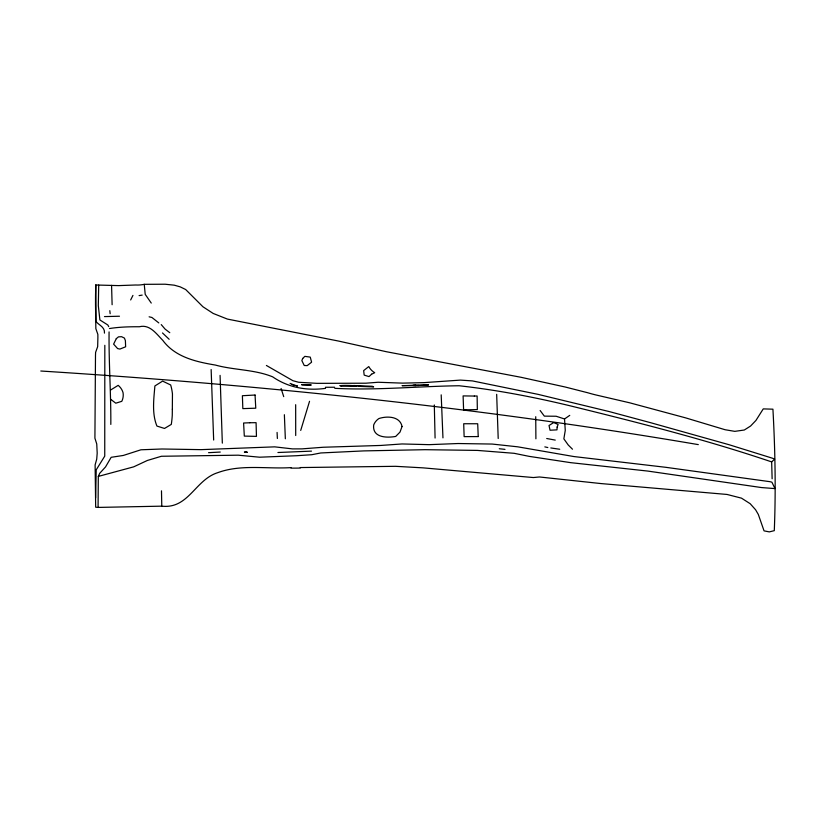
<?xml version="1.0" encoding="UTF-8"?>
<svg xmlns="http://www.w3.org/2000/svg" width="816" height="816" viewBox="0 0 816 816"><rect width="100%" height="100%" fill="white"/><g stroke="black" fill="none" stroke-linecap="round" stroke-linejoin="round"><path stroke-width="1.22" d="M109.079 331.918C108.732 362.722 111.017 393.567 110.823 424.422M161.486 490.824L161.782 506.155C188.629 509.215 195.157 479.624 217.872 472.627C241.077 464.1 266.761 469.139 291.016 467.619M535.898 438.814L535.735 416.701M300.237 467.558L395.536 466.313L423.157 467.864L533.358 477.544L539.447 476.972L600.892 483.562L727.066 494.455L741.499 498.158L750.169 503.696L755.575 509.745L758.319 514.447L764.051 530.869L769.325 531.889L774.292 530.655C775.914 490.232 775.149 449.504 772.925 409.183L763.256 408.887L755.963 420.413L750.598 426.023L744.314 430.012L734.818 431.358L725.128 429.736L685.491 417.833L629.656 402.798L596.221 395.026A181.927 171.238 -84.8 0 1 587.846 392.782L565.233 387.019L521.057 377.298L386.305 351.706L338.518 341.057L227.389 319.076L213.2 313.456L202.939 306.765L185.671 289.527L180.183 286.855L174.287 285.182L165.169 284.223L144.238 284.325L145.217 294.352L151.266 303.073M104.458 333.122C105.101 327.053 98.93 325.227 95.962 321.484L95.809 284.866L95.543 295.035A42.371 1.163 -89.8 0 0 95.513 304.225L95.849 328.664L97.849 334.376L97.889 337.447L97.665 346.647L95.605 352.359L95.492 355.378L94.911 438.182L96.747 443.986L97.196 453.125L96.716 459.163L95.115 464.916L95.676 507.185L98.083 507.419L98.308 476.411L99.695 473.321L105.539 466.925L111.16 457.307L123.338 455.45L140.933 449.789L161.996 448.994L200.991 449.647L274.706 446.852L292.495 448.892L302.002 448.871L323.207 447.25L380.837 445.444L402.033 443.955L429.175 444.659L458.041 443.527L492.181 444.057L517.66 446.811L573.913 456.552L665.795 467.313L769.967 481.685L771.895 482.174L774.996 488.6L761.491 487.56L647.833 471.077L570.649 462.652L529.186 456.368L514.162 453.308L477.391 450.412L425.146 449.687L363.763 450.901L320.79 452.962L311.794 454.706L296.483 455.726L259.6 457.205L238.241 455.185L161.395 456.266L147.339 460.479L133.671 466.854L98.308 476.411M144.238 284.325A32.987 32.344 77.1 0 1 135.731 284.998L118.595 285.61L98.716 285.08L98.308 305.582L99.889 319.954L107.834 324.992L108.732 326.665M772.13 478.798L771.65 461.907L774.649 459.133L772.538 458.245L729.076 444.72L650.393 422.637L609.287 411.59L538.07 394.363L472.423 380.909L460.397 380.103L423.963 382.633L402.563 383.132L378.094 382.255L365.925 383.204L316.975 383.347L298.666 382.265L292.893 380.695L266.383 365.456M442.955 437.876L441.191 394.852M104.825 345.301L104.744 456.134L96.217 469.843L95.625 497.964M295.667 404.705L295.708 435.52M309.539 401.299L300.716 430.42M130.662 299.962L132.947 295.402M572.485 449.208L568.242 445.006L563.856 438.855L565.264 430.42L564.539 418.965L569.752 415.364M110.752 389.936L118.177 385.356A14.504 14.484 87.6 0 1 123.053 392.68A14.402 14.372 77.9 0 1 121.798 401.319L115.78 403.196L110.721 399.32M139.097 295.606L142.178 295.106M109.446 328.542C119.36 326.971 129.356 326.696 139.352 326.757C149.807 324.023 156.407 333.917 162.741 340.292C175.165 357.163 196.095 361.814 215.404 365.068C234.212 370.229 254.419 369.383 272.677 376.849C288.344 387.671 306.877 390.935 325.543 388.355M311.488 451.126L277.93 452.513M98.083 507.419L161.782 506.155M220.269 452.054L208.539 452.686M119.483 316.231L104.489 316.588M419.026 385.478L428.563 384.928L402.053 385.652L419.026 385.478L413.59 385.448M414.885 385.458L416.129 385.468L413.1 385.448M334.774 388.324C376.288 390.527 417.68 386.284 459.153 385.754C497.046 390.007 534.337 397.117 571.445 406.133C638.663 422.678 706.034 439.661 771.65 461.907M357.683 385.642L360.448 386.427L373.636 386.927L372.239 386.264L353.675 385.55L356.48 385.662M412.641 385.417L415.701 385.468M98.716 285.08L95.87 285.019M355.409 385.621L358.499 385.774M555.257 440.099L546.71 438.508M40.8 371.015C260.987 384.938 480.736 407.572 698.302 444.618M550.8 447.953L559.745 449.259M504.992 449.371L499.29 448.739M296.942 385.958L297.503 386.06L291.853 384.265M294.352 385.489L290.098 383.387M341.537 386.141C370.535 386.804 348.167 384.713 340.129 385.652M544.823 446.882L547.811 447.545M149.114 316.812L151.929 317.485L158.804 322.922M564.539 418.965L556.135 416.242L544.343 416.14L540.131 410.509M169.789 332.704L165.087 329.093L161.242 324.595M169.167 339.293L162.496 332.959M281.092 388.487L283.723 396.647M109.813 310.672L110.15 313.721M496.669 394.322L498.199 438.498M277.083 432.429L277.369 438.478M434.306 404.96L435.081 438.049M285.345 438.773L284.366 414.712M220.075 375.38L222.329 443.129M213.659 440.028L211.14 369.536M112.118 304.725L111.568 285.365M300.257 468.047A227.756 207.539 1.3 0 1 291.006 468.109M341.17 386.121A43.534 1.918 4.9 0 1 340.048 385.642M334.611 387.243A433.408 144.116 0.7 0 1 325.441 387.274M172.339 409.193L172.268 415.293A100.48 99.379 -87 0 1 171.299 424.402L164.516 428.451L156.927 426.064C151.776 413.559 153.796 399.146 154.887 385.958L162.608 381.113L170.677 384.979A51.694 51.122 -82.7 0 1 172.451 393.944L172.339 409.193M557.155 427.074L556.971 429.859L550.045 430.236L549.025 425.503L553.697 422.566L558.093 424.473L557.155 427.074M402.053 426.513L399.993 432.103L395.709 436.438C386.825 438.029 372.137 437.774 373.687 424.963A13.658 13.138 -12 0 1 378.92 418.547C386.968 415.864 399.993 416.14 402.053 426.513M302.716 358.448L301.859 360.601L304.235 365.497L307.193 365.619L311.6 362.192L310.253 357.102L304.837 356.368L302.716 358.448M116.3 338.65L113.618 344.128L117.616 348.575L119.911 349.075L125.633 346.78L125.389 340.619L124.43 338.099L121.574 336.692L118.463 336.865L116.3 338.65M371.566 374.207L369.036 376.604L364.171 375.105L363.661 370.597L368.781 366.568A15.392 15.382 69.5 0 0 374.717 372.698L371.566 374.207M427.166 385.142L424.065 385.407L427.166 385.142M478.227 436.58L464.131 436.631L463.702 423.739L477.697 423.759L478.227 436.58M255.051 395.036L242.393 395.719L242.831 408.622L255.775 408.194L255.051 395.036M474.32 396.056L463.1 395.903L463.6 409.867L477.34 409.581L477.125 395.995L474.32 396.056M249.839 422.749L243.596 423.014L244.31 436.101L256.448 436.376L256.081 422.668L249.839 422.749M311.029 384.999L301.787 384.734L311.029 384.999M246.095 452.166L244.372 452.064L247.421 452.288L246.095 452.166"/></g></svg>
